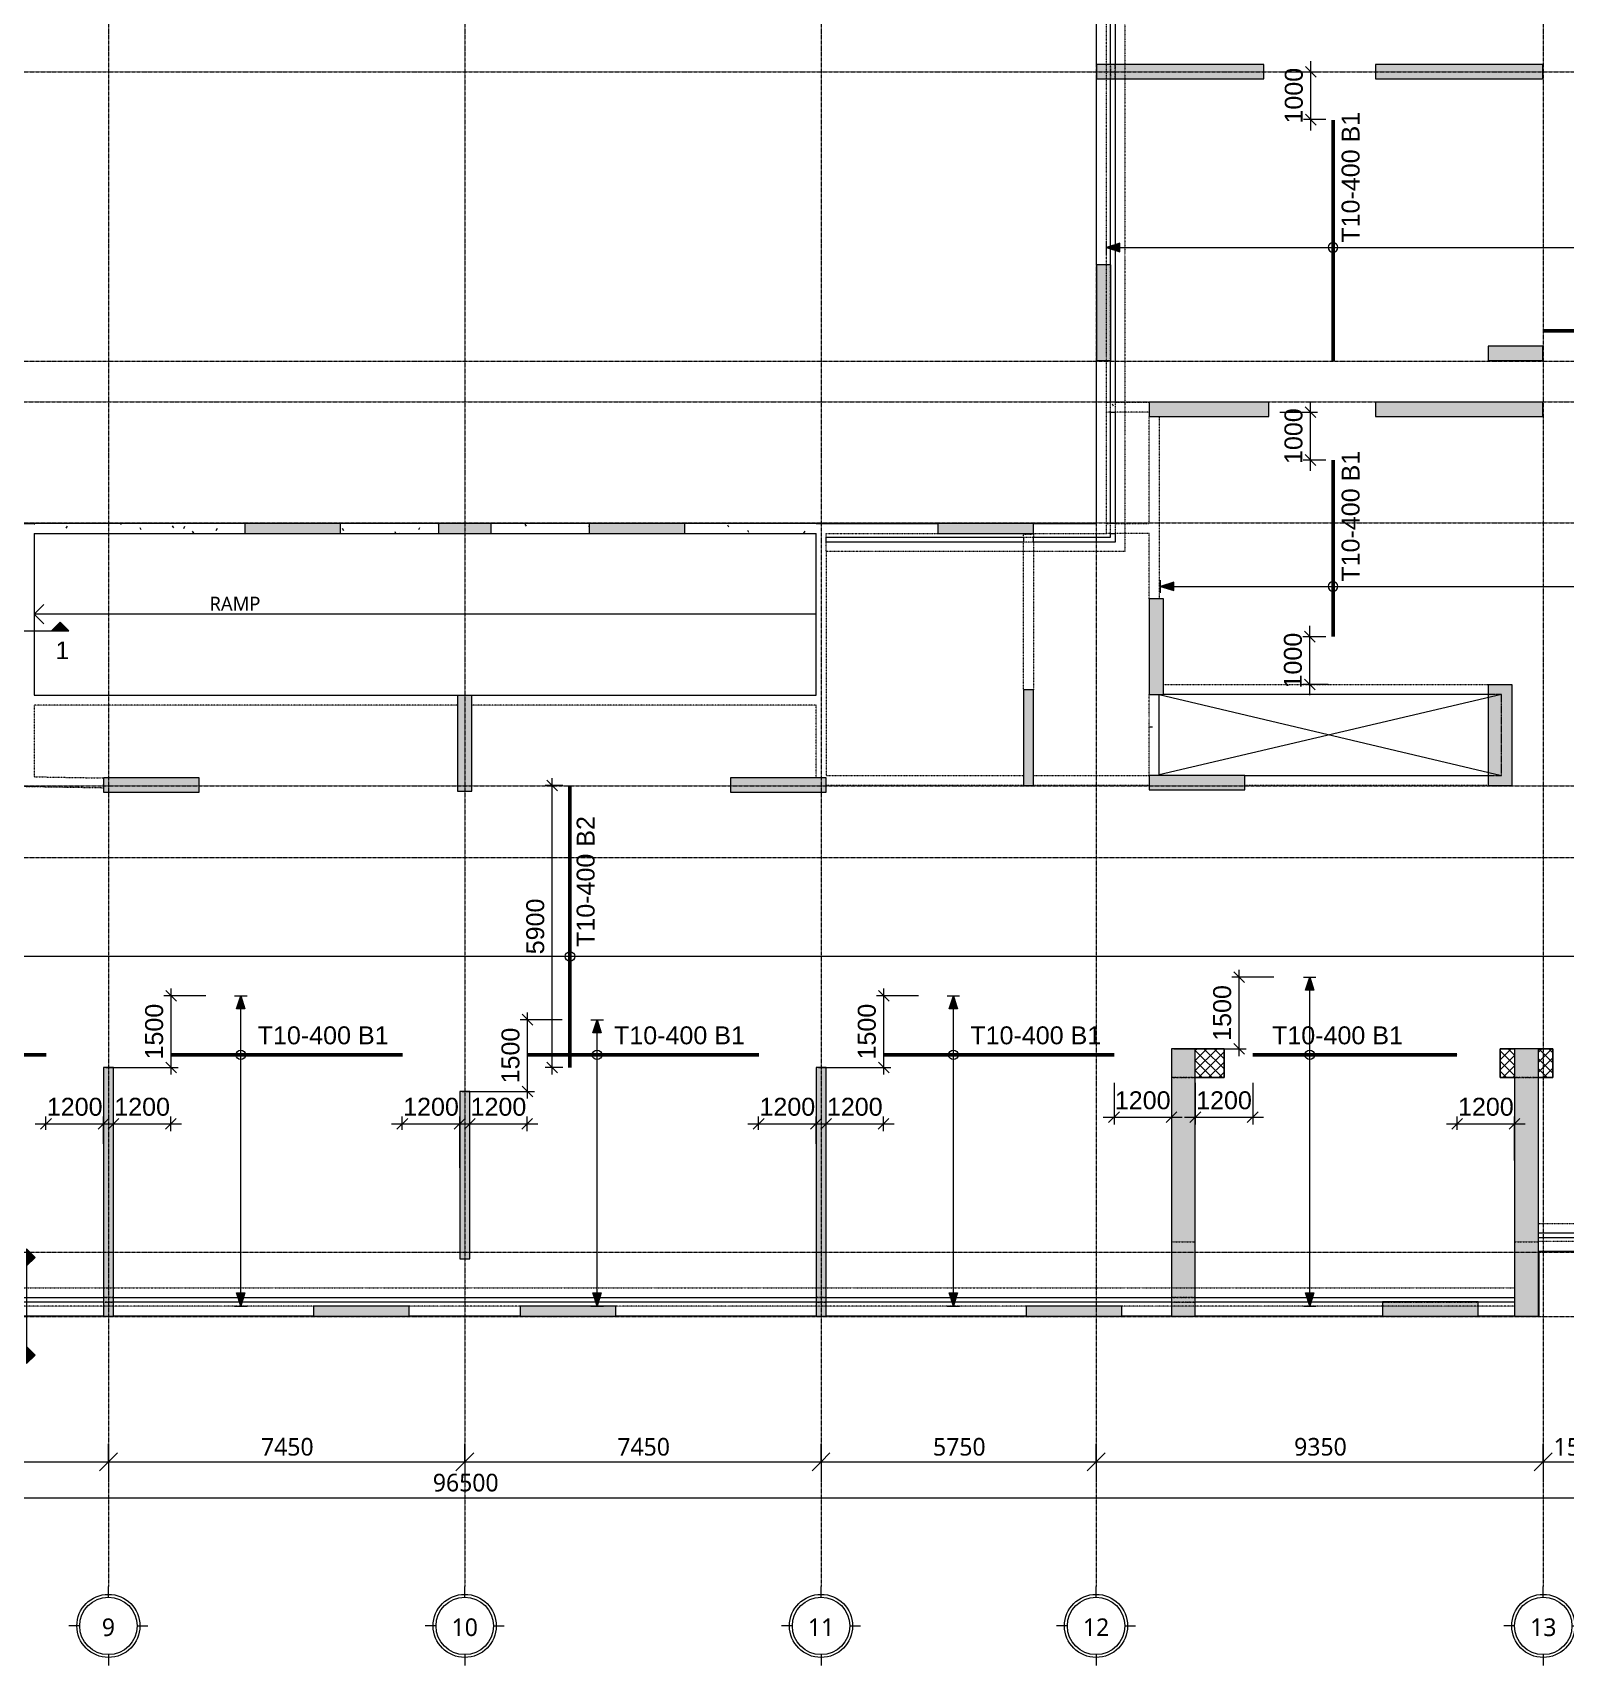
# Model space of a CAD drawing. Header units: millimetres. Extents: x -53802 to 55300, y -23895 to 35510.
# Drawn here: x -9034 to 23011, y -23895 to 10254 of the extents above; entities that cross this region are included whole.
import ezdxf

# ---------------------------------------------------------------- set-up
doc = ezdxf.new("R2010")
doc.units = ezdxf.units.MM
for name, pattern in [('cham gach', [5.5, 2.5, -1.5, 0, -1.5]), ('IMPORT-HIDDEN2', [4.7625, 3.175, -1.5875]), ('Ligne de quadrillage', [22.225, 12.7, -3.175, 3.175, -3.175]), ('Tiret', [2.5, 1.25, -1.25])]:
    doc.linetypes.add(name, pattern=pattern)
for name, color, linetype, lineweight in [('A-000-T_TEXT', 231, 'Continuous', 5), ('A-010-D_DIM', 211, 'Continuous', 5), ('A-010-D_DIM-150', 211, 'Continuous', 5), ('A-010-M_LINE-T', 151, 'Continuous', 9), ('A-230-M_FLOOR', 192, 'Continuous', 15), ('A-230-MH_FLOOR', 190, 'cham gach', 9), ('ART-STR-DET-THIN', 5, 'Continuous', 15), ('ART-STR-SLAB-RBAR-BOT', 14, 'Continuous', 50), ('BM_STR_02F RC SLAB  - BOTTOM LAY_dwg', 8, 'Continuous', 5), ('S-280-M_COLUMN', 52, 'Continuous', 15), ('S-280-M_STRUCT_FRAME', 12, 'Continuous', 15), ('S-280-MH_COLUMN', 52, 'Tiret', 5), ('VERICAL', 7, 'Continuous', 5), ('Z-030-M_GRID', 191, 'Continuous', 5), ('Z-033_T_GRIDREF', 31, 'Continuous', 5), ('Z-060-M_DETAIL', 92, 'Continuous', 5)]:
    doc.layers.add(name, color=color, linetype=linetype, lineweight=lineweight)
doc.styles.add('Arial', font='arial.ttf', dxfattribs={"height": 375})
doc.styles.add('Arial_2', font='arial.ttf', dxfattribs={"height": 368.82485})
doc.styles.add('Trebuchet MS_1', font='trebuc.ttf', dxfattribs={"height": 369.230769})
doc.styles.add('Trebuchet MS_2', font='trebuc.ttf', dxfattribs={"height": 295.384615})
doc.dimstyles.new('ART-Cotes_linéaires', dxfattribs={"dimscale": 304.8, "dimtxt": 375, "dimasz": 1.230315, "dimexe": 1.230315, "dimexo": 0.0625, "dimgap": 0.098425, "dimtad": 1, "dimdec": 0, "dimdsep": 46, "dimtxsty": 'Trebuchet MS_1', "dimblk1": 'OBLIQUE', "dimblk2": 'OBLIQUE', "dimsah": 1, "dimcen": 0.09, "dimdle": 1.230315, "dimazin": 0, "dimtfac": 1, "dimtdec": 4, "dimtix": 1, "dimtmove": 0, "dimatfit": 3, "dimfxl": 1.230315, "dimfxlon": 1, "dimtvp": 1, "dimtolj": 1, "dimtzin": 0, "dimarcsym": 2})
pattern_1 = [(0, (0, 0), (1219.2, 304.8), [50.292, -864.108, 50.292, -864.108, -4876.8]), (0, (0, 0), (1219.2, 304.8), [-1828.8, 50.292, -1778.508, 50.292, -864.108, -2133.6]), (0, (0, 0), (1219.2, 304.8), [-4572, 50.292, -559.308, 50.292, -1473.708]), (120, (457.2, 152.4), (-873.5645, 903.458), [50.292, -864.108, 50.292, -864.108, -4876.8]), (120, (457.2, 152.4), (-873.5645, 903.458), [-1828.8, 50.292, -1778.508, 50.292, -864.108, -2133.6]), (120, (457.2, 152.4), (-873.5645, 903.458), [-4572, 50.292, -559.308, 50.292, -1473.708]), (240, (609.6, 762), (-345.6355, -1208.258), [50.292, -864.108, 50.292, -864.108, -4876.8]), (240, (609.6, 762), (-345.6355, -1208.258), [-1828.8, 50.292, -1778.508, 50.292, -864.108, -2133.6]), (240, (609.6, 762), (-345.6355, -1208.258), [-4572, 50.292, -559.308, 50.292, -1473.708])]
pattern_2 = [(45, (0, 0), (-106.066, 106.066), []), (135, (0, 0), (-106.066, -106.066), [])]

# ---------------------------------------------------------------- blocks, each defined once
blk = doc.blocks.new('BM_STR_02F RC SLAB  - BOTTOM LAY_dwg__U5-3701909-4_025 - 02F - BOTTOM REINFORCEMENT')
at = {"layer": 'ART-STR-DET-THIN', "color": 252}
blk.add_line((2322, 275), (2322, 47825), dxfattribs=at)
blk.add_circle((2322, 21849), 100, dxfattribs=at)
at = {"layer": 'ART-STR-SLAB-RBAR-BOT', "linetype": 'IMPORT-HIDDEN2'}
blk.add_line((5900, 21849), (0, 21849), dxfattribs=at)
blk = doc.blocks.new('BM_STR_02F RC SLAB  - BOTTOM LAY_dwg__ArchTick-3701911-4_025 - 02F - BOTTOM REINFORCEMENT')
at = {"layer": 'VERICAL'}
blk.add_line((-0.5, -0.5), (0.5, 0.5), dxfattribs=at)
blk = doc.blocks.new('BM_STR_02F RC SLAB  - BOTTOM LAY_dwg__U93-3701918-4_025 - 02F - BOTTOM REINFORCEMENT')
at = {"layer": 'ART-STR-DET-THIN'}
for points in [[(1550, 6215), (1375, 6215), (1462, 6490)], [(1462, 0), (1375, 275), (1550, 275)]]:
    blk.add_hatch(color=252, dxfattribs=at).paths.add_polyline_path(points, flags=0)
at = {"layer": 'ART-STR-DET-THIN', "color": 252}
for p, q in [((1331, 6490), (1593, 6490)), ((1375, 6215), (1462, 6490)), ((1462, 6490), (1550, 6215)), ((1550, 6215), (1375, 6215)), ((1462, 275), (1462, 6215)), ((1331, 0), (1593, 0)), ((1462, 0), (1375, 275)), ((1375, 275), (1550, 275)), ((1550, 275), (1462, 0))]:
    blk.add_line(p, q, dxfattribs=at)
blk.add_circle((1462, 5254), 100, dxfattribs=at)
at = {"layer": 'ART-STR-SLAB-RBAR-BOT', "linetype": 'IMPORT-HIDDEN2'}
blk.add_line((4841, 5254), (0, 5254), dxfattribs=at)
blk = doc.blocks.new('BM_STR_02F RC SLAB  - BOTTOM LAY_dwg__U84-3701919-4_025 - 02F - BOTTOM REINFORCEMENT')
at = {"layer": 'ART-STR-DET-THIN'}
for points in [[(1550, 6215), (1375, 6215), (1462, 6490)], [(1462, 0), (1375, 275), (1550, 275)]]:
    blk.add_hatch(color=252, dxfattribs=at).paths.add_polyline_path(points, flags=0)
at = {"layer": 'ART-STR-DET-THIN', "color": 252}
for p, q in [((1331, 6490), (1593, 6490)), ((1375, 6215), (1462, 6490)), ((1462, 6490), (1550, 6215)), ((1550, 6215), (1375, 6215)), ((1462, 275), (1462, 6215)), ((1331, 0), (1593, 0)), ((1462, 0), (1375, 275)), ((1375, 275), (1550, 275)), ((1550, 275), (1462, 0))]:
    blk.add_line(p, q, dxfattribs=at)
blk.add_circle((1462, 5254), 100, dxfattribs=at)
at = {"layer": 'ART-STR-SLAB-RBAR-BOT', "linetype": 'IMPORT-HIDDEN2'}
blk.add_line((4841, 5254), (0, 5254), dxfattribs=at)
blk = doc.blocks.new('BM_STR_02F RC SLAB  - BOTTOM LAY_dwg__U9-3701920-4_025 - 02F - BOTTOM REINFORCEMENT')
at = {"layer": 'ART-STR-DET-THIN'}
for points in [[(1550, 5715), (1375, 5715), (1462, 5990)], [(1462, 0), (1375, 275), (1550, 275)]]:
    blk.add_hatch(color=252, dxfattribs=at).paths.add_polyline_path(points, flags=0)
at = {"layer": 'ART-STR-DET-THIN', "color": 252}
for p, q in [((1331, 5990), (1593, 5990)), ((1375, 5715), (1462, 5990)), ((1462, 5990), (1550, 5715)), ((1550, 5715), (1375, 5715)), ((1462, 275), (1462, 5715)), ((1331, 0), (1593, 0)), ((1462, 0), (1375, 275)), ((1375, 275), (1550, 275)), ((1550, 275), (1462, 0))]:
    blk.add_line(p, q, dxfattribs=at)
blk.add_circle((1462, 5254), 100, dxfattribs=at)
at = {"layer": 'ART-STR-SLAB-RBAR-BOT', "linetype": 'IMPORT-HIDDEN2'}
blk.add_line((4841, 5254), (0, 5254), dxfattribs=at)
blk = doc.blocks.new('BM_STR_02F RC SLAB  - BOTTOM LAY_dwg__U56-3701921-4_025 - 02F - BOTTOM REINFORCEMENT')
at = {"layer": 'ART-STR-DET-THIN'}
for points in [[(1550, 6215), (1375, 6215), (1462, 6490), (1530, 6276)], [(1462, 0), (1375, 275), (1550, 275), (1530, 214)]]:
    blk.add_hatch(color=252, dxfattribs=at).paths.add_polyline_path(points, flags=0)
at = {"layer": 'ART-STR-DET-THIN', "color": 252}
for p, q in [((1331, 6490), (1593, 6490)), ((1375, 6215), (1462, 6490)), ((1462, 6490), (1530, 6276)), ((1550, 6215), (1375, 6215)), ((1462, 275), (1462, 6215)), ((1530, 6276), (1550, 6215)), ((1331, 0), (1593, 0)), ((1462, 0), (1375, 275)), ((1375, 275), (1550, 275)), ((1530, 214), (1462, 0)), ((1550, 275), (1530, 214))]:
    blk.add_line(p, q, dxfattribs=at)
blk.add_circle((1462, 5254), 100, dxfattribs=at)
at = {"layer": 'ART-STR-SLAB-RBAR-BOT', "linetype": 'IMPORT-HIDDEN2'}
blk.add_line((4821, 5254), (0, 5254), dxfattribs=at)
blk = doc.blocks.new('BM_STR_02F RC SLAB  - BOTTOM LAY_dwg__U57-3701922-4_025 - 02F - BOTTOM REINFORCEMENT')
at = {"layer": 'ART-STR-DET-THIN'}
for points in [[(1280, 6605), (1105, 6605), (1192, 6880)], [(1192, 0), (1105, 275), (1280, 275)]]:
    blk.add_hatch(color=252, dxfattribs=at).paths.add_polyline_path(points, flags=0)
at = {"layer": 'ART-STR-DET-THIN', "color": 252}
for p, q in [((1061, 6880), (1323, 6880)), ((1105, 6605), (1192, 6880)), ((1192, 6880), (1280, 6605)), ((1280, 6605), (1105, 6605)), ((1192, 275), (1192, 6605)), ((1061, 0), (1323, 0)), ((1192, 0), (1105, 275)), ((1105, 275), (1280, 275)), ((1280, 275), (1192, 0))]:
    blk.add_line(p, q, dxfattribs=at)
blk.add_circle((1192, 5254), 100, dxfattribs=at)
at = {"layer": 'ART-STR-SLAB-RBAR-BOT', "linetype": 'IMPORT-HIDDEN2'}
blk.add_line((4276, 5254), (0, 5254), dxfattribs=at)
blk = doc.blocks.new('BM_STR_02F RC SLAB  - BOTTOM LAY_dwg__U85-3701930-4_025 - 02F - BOTTOM REINFORCEMENT')
at = {"layer": 'ART-STR-DET-THIN'}
for points in [[(830, 20160), (712, 20160), (800, 20435), (887, 20160)], [(800, 0), (712, 275), (887, 275), (830, 96)]]:
    blk.add_hatch(color=252, dxfattribs=at).paths.add_polyline_path(points, flags=0)
at = {"layer": 'ART-STR-DET-THIN', "color": 252}
for p, q in [((669, 20435), (931, 20435)), ((712, 20160), (800, 20435)), ((830, 20160), (712, 20160)), ((800, 20435), (887, 20160)), ((800, 275), (800, 20160)), ((887, 20160), (830, 20160)), ((669, 0), (931, 0)), ((800, 0), (712, 275)), ((712, 275), (887, 275)), ((830, 96), (800, 0)), ((887, 275), (830, 96))]:
    blk.add_line(p, q, dxfattribs=at)
blk.add_circle((800, 15017), 100, dxfattribs=at)
at = {"layer": 'ART-STR-SLAB-RBAR-BOT', "linetype": 'IMPORT-HIDDEN2'}
blk.add_line((5900, 15017), (0, 15017), dxfattribs=at)
blk = doc.blocks.new('BM_STR_02F RC SLAB  - BOTTOM LAY_dwg__U12-3701940-4_025 - 02F - BOTTOM REINFORCEMENT')
at = {"layer": 'ART-STR-DET-THIN'}
for points in [[(963, 9225), (1051, 9500), (1138, 9225)], [(963, 275), (1138, 275), (1051, 0), (1030, 66)]]:
    blk.add_hatch(color=252, dxfattribs=at).paths.add_polyline_path(points, flags=0)
at = {"layer": 'ART-STR-DET-THIN', "color": 252}
for p, q in [((920, 9500), (1182, 9500)), ((963, 9225), (1051, 9500)), ((1138, 9225), (963, 9225)), ((1051, 9500), (1138, 9225)), ((1051, 275), (1051, 9225)), ((920, 0), (1182, 0)), ((963, 275), (1138, 275)), ((1030, 66), (963, 275)), ((1051, 0), (1030, 66)), ((1138, 275), (1051, 0))]:
    blk.add_line(p, q, dxfattribs=at)
blk.add_circle((1051, 3604), 100, dxfattribs=at)
at = {"layer": 'ART-STR-SLAB-RBAR-BOT', "linetype": 'IMPORT-HIDDEN2'}
blk.add_line((3695, 3604), (0, 3604), dxfattribs=at)
blk = doc.blocks.new('BM_STR_02F RC SLAB  - BOTTOM LAY_dwg__U50-3701941-4_025 - 02F - BOTTOM REINFORCEMENT')
at = {"layer": 'ART-STR-DET-THIN'}
for points in [[(2288, 10355), (2376, 10630), (2463, 10355)], [(2288, 275), (2463, 275), (2376, 0)]]:
    blk.add_hatch(color=252, dxfattribs=at).paths.add_polyline_path(points, flags=0)
at = {"layer": 'ART-STR-DET-THIN', "color": 252}
for p, q in [((2245, 10630), (2507, 10630)), ((2288, 10355), (2376, 10630)), ((2376, 10630), (2463, 10355)), ((2463, 10355), (2288, 10355)), ((2376, 275), (2376, 10355)), ((2245, 0), (2507, 0)), ((2288, 275), (2463, 275)), ((2376, 0), (2288, 275)), ((2463, 275), (2376, 0))]:
    blk.add_line(p, q, dxfattribs=at)
blk.add_circle((2376, 4734), 100, dxfattribs=at)
at = {"layer": 'ART-STR-SLAB-RBAR-BOT', "linetype": 'IMPORT-HIDDEN2'}
blk.add_line((5041, 4734), (0, 4734), dxfattribs=at)
blk = doc.blocks.new('BM_STR_02F RC SLAB  - BOTTOM LAY_dwg-3033874-4_025 - 02F - BOTTOM REINFORCEMENT')
at = {"layer": 'VERICAL', "color": 8}
for p, q in [((17040, 9435), (17839, 9435)), ((18004, 8435), (17539, 8435)), ((17040, 2315), (17832, 2315)), ((18004, 1315), (17532, 1315)), ((18004, -2380), (17520, -2380)), ((18054, -3380), (17520, -3380)), ((1830, -11540), (1830, -5340)), ((2051, -5490), (1680, -5490)), ((16920, -9500), (16041, -9500)), ((16191, -11150), (16191, -9350)), ((-5410, -9890), (-6289, -9890)), ((-6139, -11540), (-6139, -9740)), ((9490, -9890), (8611, -9890)), ((8761, -11540), (8761, -9740)), ((1311, -12040), (1311, -10240)), ((2040, -10390), (1161, -10390)), ((14828, -11000), (16341, -11000)), ((-7502, -11390), (-5989, -11390)), ((2051, -11390), (1680, -11390)), ((7398, -11390), (8911, -11390)), ((-52, -11890), (1461, -11890)), ((13575, -11711), (13575, -12581)), ((14775, -11711), (14775, -12581)), ((15275, -11711), (15275, -12581)), ((16475, -11711), (16475, -12581)), ((-8755, -12693), (-8755, -12418)), ((-7555, -12987), (-7555, -12418)), ((-7345, -12693), (-7345, -12418)), ((-6145, -12723), (-6145, -12418)), ((-1305, -12693), (-1305, -12418)), ((-105, -13487), (-105, -12418)), ((105, -13487), (105, -12418)), ((1305, -12723), (1305, -12418)), ((6145, -12693), (6145, -12418)), ((7345, -12987), (7345, -12418)), ((7555, -12987), (7555, -12418)), ((8755, -12723), (8755, -12418)), ((20750, -12693), (20750, -12418)), ((21950, -13337), (21950, -12418))]:
    blk.add_line(p, q, dxfattribs=at)
at = {"layer": 'VERICAL', "color": 8, "flags": 128}
for points in [[(17689, 8210), (17689, 8435), (17689, 9435), (17689, 9660)], [(17682, 1090), (17682, 1315), (17682, 2315), (17682, 2540)], [(17670, -3605), (17670, -3380), (17670, -2380), (17670, -2155)], [(-8980, -12568), (-8755, -12568), (-7555, -12568), (-7330, -12568)], [(-7570, -12568), (-7345, -12568), (-6145, -12568), (-5920, -12568)], [(-1530, -12568), (-1305, -12568), (-105, -12568), (120, -12568)], [(-120, -12568), (105, -12568), (1305, -12568), (1530, -12568)], [(5920, -12568), (6145, -12568), (7345, -12568), (7570, -12568)], [(7330, -12568), (7555, -12568), (8755, -12568), (8980, -12568)], [(13350, -12431), (13575, -12431), (14775, -12431), (15000, -12431)], [(15050, -12431), (15275, -12431), (16475, -12431), (16700, -12431)], [(20525, -12568), (20750, -12568), (21950, -12568), (22175, -12568)]]:
    blk.add_lwpolyline(points, dxfattribs=at)
at = {"xscale": 225, "yscale": 225, "zscale": 225}
for p, rotation in [((17689, 9435), 270), ((17689, 8435), 89.99999999999999), ((17682, 2315), 270), ((17682, 1315), 89.99999999999999), ((17670, -2380), 270), ((17670, -3380), 89.99999999999999), ((1830, -5490), 89.99999999999999), ((16191, -9500), 89.99999999999999), ((-6139, -9890), 89.99999999999999), ((8761, -9890), 89.99999999999999), ((1311, -10390), 89.99999999999999), ((16191, -11000), 270), ((-6139, -11390), 270), ((1830, -11390), 270), ((8761, -11390), 270), ((1311, -11890), 270), ((-7555, -12568), 180), ((-6145, -12568), 180), ((-105, -12568), 180), ((1305, -12568), 180), ((7345, -12568), 180), ((8755, -12568), 180), ((14775, -12431), 180), ((16475, -12431), 180), ((21950, -12568), 180)]:
    blk.add_blockref('BM_STR_02F RC SLAB  - BOTTOM LAY_dwg__ArchTick-3701911-4_025 - 02F - BOTTOM REINFORCEMENT', p, dxfattribs=dict(at, rotation=rotation))
at = {"extrusion": (0, 0, -1), "zscale": -1}
blk.add_blockref('BM_STR_02F RC SLAB  - BOTTOM LAY_dwg__U85-3701930-4_025 - 02F - BOTTOM REINFORCEMENT', (-28440, -11000), dxfattribs=at)
at = {"extrusion": (0, 0, -1), "zscale": -1, "rotation": 90.00000000000001}
for name, p in [('BM_STR_02F RC SLAB  - BOTTOM LAY_dwg__U50-3701941-4_025 - 02F - BOTTOM REINFORCEMENT', (-13420, 3385)), ('BM_STR_02F RC SLAB  - BOTTOM LAY_dwg__U12-3701940-4_025 - 02F - BOTTOM REINFORCEMENT', (-14550, -2380))]:
    blk.add_blockref(name, p, dxfattribs=at)
at = {"rotation": 89.99999999999999}
blk.add_blockref('BM_STR_02F RC SLAB  - BOTTOM LAY_dwg__U5-3701909-4_025 - 02F - BOTTOM REINFORCEMENT', (24050, -11390), dxfattribs=at)
for name, p in [('BM_STR_02F RC SLAB  - BOTTOM LAY_dwg__U57-3701922-4_025 - 02F - BOTTOM REINFORCEMENT', (16475, -16380)), ('BM_STR_02F RC SLAB  - BOTTOM LAY_dwg__U93-3701918-4_025 - 02F - BOTTOM REINFORCEMENT', (-13595, -16380)), ('BM_STR_02F RC SLAB  - BOTTOM LAY_dwg__U84-3701919-4_025 - 02F - BOTTOM REINFORCEMENT', (-6145, -16380)), ('BM_STR_02F RC SLAB  - BOTTOM LAY_dwg__U56-3701921-4_025 - 02F - BOTTOM REINFORCEMENT', (8755, -16380)), ('BM_STR_02F RC SLAB  - BOTTOM LAY_dwg__U9-3701920-4_025 - 02F - BOTTOM REINFORCEMENT', (1305, -16380))]:
    blk.add_blockref(name, p)
at = {"xscale": 225, "yscale": 225, "zscale": 225}
for p in [(-8755, -12568), (-7345, -12568), (-1305, -12568), (105, -12568), (6145, -12568), (7555, -12568), (13575, -12431), (15275, -12431), (20750, -12568)]:
    blk.add_blockref('BM_STR_02F RC SLAB  - BOTTOM LAY_dwg__ArchTick-3701911-4_025 - 02F - BOTTOM REINFORCEMENT', p, dxfattribs=at)
at = {"layer": 'VERICAL', "color": 3, "char_height": 375, "width": 1390.82, "attachment_point": 2, "rotation": 90, "line_spacing_factor": 0.938532, "style": 'Arial'}
for s, insert in [('1000', (17146, 8935)), ('1000', (17139, 1815)), ('1000', (17127, -2880)), ('5900', (1286, -8440)), ('1500', (15648, -10250)), ('1500', (-6682, -10640)), ('1500', (8218, -10640)), ('1500', (768, -11140))]:
    blk.add_mtext(s, dxfattribs=dict(at, insert=insert))
at = {"layer": 'VERICAL', "char_height": 375, "width": 3262.01, "attachment_point": 1, "rotation": 90, "line_spacing_factor": 0.938532, "style": 'Arial'}
for s, insert in [('T10-400 B1', (18334, 5861)), ('T10-400 B1', (18334, -1229)), ('T10-400 B2', (2340, -8869))]:
    blk.add_mtext(s, dxfattribs=dict(at, insert=insert))
at = {"layer": 'VERICAL', "char_height": 375, "width": 3262.01, "attachment_point": 1, "line_spacing_factor": 0.938532, "style": 'Arial'}
for insert in [(-4329, -10530), (3121, -10530), (10571, -10530), (16879, -10530)]:
    blk.add_mtext('T10-400 B1', dxfattribs=dict(at, insert=insert))
at = {"layer": 'VERICAL', "color": 3, "char_height": 375, "width": 1390.82, "attachment_point": 2, "line_spacing_factor": 0.938532, "style": 'Arial'}
for insert in [(14175, -11888), (15875, -11888), (-8155, -12024), (-6745, -12024), (-705, -12024), (705, -12024), (6745, -12024), (8155, -12024), (21350, -12024)]:
    blk.add_mtext('1200', dxfattribs=dict(at, insert=insert))
blk = doc.blocks.new('HLZ_2D_Section - SECTION 1-1-3434239-4_025 - 02F - BOTTOM REINFORCEMENT')
at = {"layer": 'Z-060-M_DETAIL'}
for points in [[(359, 0), (179, 179), (0, 0)], [(2400, 0), (2221, 179), (2041, 0)]]:
    blk.add_hatch(color=256, dxfattribs=at).paths.add_polyline_path(points, flags=0)
for p, q in [((179, 179), (0, 0)), ((0, 0), (359, 0)), ((0, 0), (2400, 0)), ((359, 0), (179, 179)), ((2221, 179), (2041, 0)), ((2400, 0), (2221, 179)), ((2041, 0), (2400, 0))]:
    blk.add_line(p, q, dxfattribs=at)
blk = doc.blocks.new('Grid - End of the grid line - Circle-4360-4_025 - 02F - BOTTOM REINFORCEMENT')
at = {"layer": 'Z-033_T_GRIDREF'}
for p, q in [((0, 4), (0, 5.5)), ((-4, 0), (-5.5, 0)), ((4, 0), (5.5, 0)), ((0, -4), (0, -5.5))]:
    blk.add_line(p, q, dxfattribs=at)
for radius in [4.4, 4]:
    blk.add_circle((0, 0), radius, dxfattribs=at)
blk = doc.blocks.new('DIMBLOCK8-4_025 - 02F - BOTTOM REINFORCEMENT')
at = {"layer": 'A-010-D_DIM-150', "transparency": 16777216}
for p, q in [((-13200, -19264), (-13200, -20014)), ((-13200, -19639), (-13200, -19264)), ((-7450, -19264), (-7450, -20014)), ((-7450, -19639), (-7450, -19264)), ((-13200, -19639), (-7450, -19639))]:
    blk.add_line(p, q, dxfattribs=at)
at = {"layer": 'A-010-D_DIM-150', "lineweight": 15, "transparency": 16777216}
for p, q in [((-13200, -19639), (-13013, -19452)), ((-7450, -19639), (-7263, -19452)), ((-13200, -19639), (-13388, -19827)), ((-7450, -19639), (-7638, -19827))]:
    blk.add_line(p, q, dxfattribs=at)
at = {"layer": 'A-010-D_DIM-150', "color": 0, "transparency": 16777216, "insert": (-10859, -19138), "char_height": 369.2, "width": 1281.36, "attachment_point": 1, "line_spacing_factor": 1.032839, "style": 'Trebuchet MS_1'}
blk.add_mtext('5750', dxfattribs=at)
blk = doc.blocks.new('_Oblique')
at = {"color": 0, "linetype": 'ByBlock', "lineweight": -2}
blk.add_line((-0.5, -0.5), (0.5, 0.5), dxfattribs=at)
blk = doc.blocks.new('DIMBLOCK9-4_025 - 02F - BOTTOM REINFORCEMENT')
at = {"layer": 'A-010-D_DIM-150', "transparency": 16777216}
for p, q in [((-7450, -19264), (-7450, -20014)), ((-7450, -19639), (-7450, -19264)), ((0, -19264), (0, -20014)), ((0, -19639), (0, -19264)), ((-7450, -19639), (0, -19639))]:
    blk.add_line(p, q, dxfattribs=at)
at = {"layer": 'A-010-D_DIM-150', "lineweight": 15, "transparency": 16777216}
for p, q in [((-7450, -19639), (-7263, -19452)), ((0, -19639), (187, -19452)), ((-7450, -19639), (-7638, -19827)), ((0, -19639), (-188, -19827))]:
    blk.add_line(p, q, dxfattribs=at)
at = {"layer": 'A-010-D_DIM-150', "color": 0, "transparency": 16777216, "insert": (-4259, -19138), "char_height": 369.2, "width": 1281.36, "attachment_point": 1, "line_spacing_factor": 1.032839, "style": 'Trebuchet MS_1'}
blk.add_mtext('7450', dxfattribs=at)
blk = doc.blocks.new('DIMBLOCK10-4_025 - 02F - BOTTOM REINFORCEMENT')
at = {"layer": 'A-010-D_DIM-150', "transparency": 16777216}
for p, q in [((0, -19264), (0, -20014)), ((0, -19639), (0, -19264)), ((7450, -19264), (7450, -20014)), ((7450, -19639), (7450, -19264)), ((0, -19639), (7450, -19639))]:
    blk.add_line(p, q, dxfattribs=at)
at = {"layer": 'A-010-D_DIM-150', "lineweight": 15, "transparency": 16777216}
for p, q in [((0, -19639), (187, -19452)), ((7450, -19639), (7637, -19452)), ((0, -19639), (-188, -19827)), ((7450, -19639), (7262, -19827))]:
    blk.add_line(p, q, dxfattribs=at)
at = {"layer": 'A-010-D_DIM-150', "color": 0, "transparency": 16777216, "insert": (3191, -19138), "char_height": 369.2, "width": 1281.36, "attachment_point": 1, "line_spacing_factor": 1.032839, "style": 'Trebuchet MS_1'}
blk.add_mtext('7450', dxfattribs=at)
blk = doc.blocks.new('DIMBLOCK11-4_025 - 02F - BOTTOM REINFORCEMENT')
at = {"layer": 'A-010-D_DIM-150', "transparency": 16777216}
for p, q in [((7450, -19264), (7450, -20014)), ((7450, -19639), (7450, -19264)), ((13200, -19264), (13200, -20014)), ((13200, -19639), (13200, -19264)), ((7450, -19639), (13200, -19639))]:
    blk.add_line(p, q, dxfattribs=at)
at = {"layer": 'A-010-D_DIM-150', "lineweight": 15, "transparency": 16777216}
for p, q in [((7450, -19639), (7637, -19452)), ((13200, -19639), (13387, -19452)), ((7450, -19639), (7262, -19827)), ((13200, -19639), (13012, -19827))]:
    blk.add_line(p, q, dxfattribs=at)
at = {"layer": 'A-010-D_DIM-150', "color": 0, "transparency": 16777216, "insert": (9791, -19138), "char_height": 369.2, "width": 1281.36, "attachment_point": 1, "line_spacing_factor": 1.032839, "style": 'Trebuchet MS_1'}
blk.add_mtext('5750', dxfattribs=at)
blk = doc.blocks.new('DIMBLOCK12-4_025 - 02F - BOTTOM REINFORCEMENT')
at = {"layer": 'A-010-D_DIM-150', "transparency": 16777216}
for p, q in [((13200, -19264), (13200, -20014)), ((13200, -19639), (13200, -19264)), ((22550, -19264), (22550, -20014)), ((22550, -19639), (22550, -19264)), ((13200, -19639), (22550, -19639))]:
    blk.add_line(p, q, dxfattribs=at)
at = {"layer": 'A-010-D_DIM-150', "lineweight": 15, "transparency": 16777216}
for p, q in [((13200, -19639), (13387, -19452)), ((22550, -19639), (22737, -19452)), ((13200, -19639), (13012, -19827)), ((22550, -19639), (22362, -19827))]:
    blk.add_line(p, q, dxfattribs=at)
at = {"layer": 'A-010-D_DIM-150', "color": 0, "transparency": 16777216, "insert": (17341, -19138), "char_height": 369.2, "width": 1281.36, "attachment_point": 1, "line_spacing_factor": 1.032839, "style": 'Trebuchet MS_1'}
blk.add_mtext('9350', dxfattribs=at)
blk = doc.blocks.new('DIMBLOCK13-4_025 - 02F - BOTTOM REINFORCEMENT')
at = {"layer": 'A-010-D_DIM-150', "transparency": 16777216}
for p, q in [((22550, -19264), (22550, -20014)), ((22550, -19639), (22550, -19264)), ((24050, -19264), (24050, -20014)), ((24050, -19639), (24050, -19264)), ((22550, -19639), (24050, -19639))]:
    blk.add_line(p, q, dxfattribs=at)
at = {"layer": 'A-010-D_DIM-150', "lineweight": 15, "transparency": 16777216}
for p, q in [((22550, -19639), (22737, -19452)), ((24050, -19639), (24237, -19452)), ((22550, -19639), (22362, -19827)), ((24050, -19639), (23862, -19827))]:
    blk.add_line(p, q, dxfattribs=at)
at = {"layer": 'A-010-D_DIM-150', "color": 0, "transparency": 16777216, "insert": (22766, -19138), "char_height": 369.2, "width": 1281.36, "attachment_point": 1, "line_spacing_factor": 1.032839, "style": 'Trebuchet MS_1'}
blk.add_mtext('1500', dxfattribs=at)
blk = doc.blocks.new('DIMBLOCK19-4_025 - 02F - BOTTOM REINFORCEMENT')
at = {"layer": 'A-010-D_DIM-150', "transparency": 16777216}
for p, q in [((-48250, -20014), (-48250, -20764)), ((-48250, -20389), (-48250, -20014)), ((48250, -20014), (48250, -20764)), ((48250, -20389), (48250, -20014)), ((-48625, -20389), (48625, -20389))]:
    blk.add_line(p, q, dxfattribs=at)
at = {"layer": 'A-010-D_DIM-150', "lineweight": 15, "transparency": 16777216}
for p, q in [((-48250, -20389), (-48438, -20577)), ((-48250, -20389), (-48063, -20202)), ((48250, -20389), (48062, -20577)), ((48250, -20389), (48437, -20202))]:
    blk.add_line(p, q, dxfattribs=at)
at = {"layer": 'A-010-D_DIM-150', "color": 0, "transparency": 16777216, "insert": (-667, -19888), "char_height": 369.2, "width": 1601.69, "attachment_point": 1, "line_spacing_factor": 1.032839, "style": 'Trebuchet MS_1'}
blk.add_mtext('96500', dxfattribs=at)

msp = doc.modelspace()

# ---------------------------------------------------------------- hatches: boundary and pattern name
at = {"layer": 'S-280-M_COLUMN'}
for color, points in [(1, [(13210, 9285), (16710, 9285), (16710, 9585), (13210, 9585)]), (1, [(19040, 9285), (22540, 9285), (22540, 9585), (19040, 9585)]), (1, [(13510, 3395), (13510, 5395), (13210, 5395), (13210, 3395)]), (1, [(21400, 3395), (22540, 3395), (22540, 3695), (21400, 3695)]), (1, [(14310, 2225), (16810, 2225), (16810, 2525), (14310, 2525)]), (1, [(19040, 2225), (22540, 2225), (22540, 2525), (19040, 2525)]), (1, [(-2600, -220), (-2600, -10), (-4600, -10), (-4600, -220)]), (1, [(550, -220), (550, -10), (-550, -10), (-550, -220)]), (1, [(2600, -220), (4600, -220), (4600, -10), (2600, -10)]), (1, [(9890, -220), (11890, -220), (11890, -10), (9890, -10)]), (1, [(14610, -3590), (14610, -1590), (14310, -1590), (14310, -3590)]), (1, [(21900, -5490), (21900, -3390), (21400, -3390), (21400, -5490)]), (1, [(150, -5610), (150, -3610), (-150, -3610), (-150, -5610)]), (1, [(11890, -5490), (11890, -3490), (11680, -3490), (11680, -5490)]), (1, [(-5555, -5635), (-5555, -5335), (-7555, -5335), (-7555, -5635), (-7040.3, -5635)]), (1, [(5555, -5635), (7555, -5635), (7555, -5335), (5555, -5335)]), (1, [(14310, -5580), (16310, -5580), (16310, -5280), (14310, -5280)]), (1, [(14775, -16590), (15275, -16590), (15275, -11000), (14775, -11000), (14775, -14530.2)]), (1, [(22450, -16590), (22450, -11000), (21950, -11000), (21950, -16590)]), (1, [(-7345, -16590), (-7345, -11390), (-7555, -11390), (-7555, -16590)]), (1, [(7555, -16590), (7555, -11390), (7345, -11390), (7345, -16590)]), (1, [(105, -15390), (105, -11890), (-105, -11890), (-105, -15390)]), (1, [(-1160, -16590), (-1160, -16380), (-3160, -16380), (-3160, -16590)]), (1, [(1160, -16590), (3160, -16590), (3160, -16380), (1160, -16380)]), (1, [(11740, -16590), (13740, -16590), (13740, -16380), (11740, -16380)]), (10, [(21190, -16590), (21190, -16290), (19190, -16290), (19190, -16590), (21112.9, -16590)])]:
    msp.add_hatch(color=color, dxfattribs=at).paths.add_polyline_path(points, flags=0)
at = {"layer": 'S-280-M_COLUMN', "lineweight": 5}
h = msp.add_hatch(dxfattribs=at)
h.set_pattern_fill('FP_4', color=10, style=0, pattern_type=2)
h.set_pattern_definition(pattern_2)
h.paths.add_polyline_path([(15275, -11600), (15875, -11600), (15875, -11000), (15275, -11000)], flags=0)
h = msp.add_hatch(dxfattribs=at)
h.set_pattern_fill('FP_4', color=10, style=0, pattern_type=2)
h.set_pattern_definition(pattern_2)
h.paths.add_polyline_path([(22450, -11600), (22750, -11600), (22750, -11000), (22450, -11000)], flags=0)
h.paths.add_polyline_path([(21650, -11600), (21950, -11600), (21950, -11000), (21650, -11000)], flags=0)
at = {"layer": 'S-280-M_STRUCT_FRAME', "lineweight": 5}
h = msp.add_hatch(dxfattribs=at)
h.set_pattern_fill('FP_3', color=256, style=0, pattern_type=2)
h.set_pattern_definition(pattern_1)
h.paths.add_polyline_path([(13500, 2315), (13600, 2315), (13600, 2525), (13500, 2525)], flags=0)
h = msp.add_hatch(dxfattribs=at)
h.set_pattern_fill('FP_1', color=256, style=0, pattern_type=2)
h.set_pattern_definition(pattern_1)
h.paths.add_polyline_path([(-4600, -220), (-4600, -10), (-9000, -10), (-9000, -220), (-7040.3, -220)], flags=0)
h = msp.add_hatch(dxfattribs=at)
h.set_pattern_fill('FP_1', color=256, style=0, pattern_type=2)
h.set_pattern_definition(pattern_1)
h.paths.add_polyline_path([(-550, -220), (-550, -10), (-2600, -10), (-2600, -220)], flags=0)
h = msp.add_hatch(dxfattribs=at)
h.set_pattern_fill('FP_1', color=256, style=0, pattern_type=2)
h.set_pattern_definition(pattern_1)
h.paths.add_polyline_path([(550, -220), (2600, -220), (2600, -10), (550, -10)], flags=0)
h = msp.add_hatch(dxfattribs=at)
h.set_pattern_fill('FP_1', color=256, style=0, pattern_type=2)
h.set_pattern_definition(pattern_1)
h.paths.add_polyline_path([(4600, -220), (7345, -220), (7345, -10), (4600, -10)], flags=0)
h = msp.add_hatch(dxfattribs=at)
h.set_pattern_fill('FP_1', color=256, style=0, pattern_type=2)
h.set_pattern_definition(pattern_1)
h.paths.add_polyline_path([(14520, -5280), (14520, -3590), (14310, -3590), (14310, -5280)], flags=0)

# ---------------------------------------------------------------- linework, layer by layer
at = {"layer": 'A-010-M_LINE-T'}
for p, q in [((-9000, -1910), (-8799.5, -1709.5)), ((7345, -1910), (-9000, -1910)), ((-9000, -1910), (-8799.5, -2110.5)), ((14520, -3590), (21680, -5280)), ((21680, -3590), (14520, -5267.3))]:
    msp.add_line(p, q, dxfattribs=at)
at = {"layer": 'A-230-M_FLOOR'}
for p, q in [((13600, 22190), (13600, 9585)), ((13210, 9585), (13210, 13475)), ((13500, 9585), (13500, 13475)), ((13210, 5395), (13210, 9285)), ((13500, 5395), (13500, 9285)), ((13600, 9285), (13600, 2525)), ((13210, -10), (13210, 3395)), ((13500, 2525), (13500, 3395)), ((13500, -10), (13500, 2315)), ((13600, 2315), (13600, -10)), ((-9890, -10), (-9000, -10)), ((-9000, -220), (-9000, -3600)), ((7345, -10), (9890, -10)), ((7345, -3600), (7345, -220)), ((7555, -300), (11680, -300)), ((11890, -10), (13210, -10)), ((11890, -300), (13500, -300)), ((13500, -300), (13500, -220)), ((13600, -220), (13600, -400)), ((11680, -400), (7555, -400)), ((13600, -400), (11890, -400)), ((-9000, -3600), (7345, -3600)), ((21400, -3590), (14610, -3590)), ((16310, -5280), (21400, -5280)), ((15875, -11000), (15275, -11000)), ((15875, -11600), (15875, -11000)), ((21950, -11000), (21650, -11000)), ((21650, -11000), (21650, -11600)), ((22750, -11000), (22450, -11000)), ((22750, -11600), (22750, -11000)), ((15275, -11600), (15875, -11600)), ((21650, -11600), (21950, -11600)), ((22450, -11600), (22750, -11600)), ((22450, -14850), (33250, -14850)), ((27160, -14950), (22450, -14950)), ((22455, -15240), (22455, -16590)), ((27160, -15240), (22455, -15240)), ((-14795, -16200), (-7555, -16200)), ((-7555, -16300), (-14795, -16300)), ((-7345, -16200), (7345, -16200)), ((7345, -16300), (-7345, -16300)), ((7555, -16200), (14775, -16200)), ((14775, -16300), (7555, -16300)), ((15275, -16200), (21950, -16200)), ((19190, -16300), (15275, -16300)), ((21950, -16300), (21190, -16300)), ((-7555, -16590), (-11740, -16590)), ((-3160, -16590), (-7345, -16590)), ((1160, -16590), (-1160, -16590)), ((7345, -16590), (3160, -16590)), ((11740, -16590), (7555, -16590)), ((14775, -16590), (13740, -16590)), ((19190, -16590), (15275, -16590)), ((21950, -16590), (21190, -16590)), ((22455, -16590), (22450, -16590))]:
    msp.add_line(p, q, dxfattribs=at)
at = {"layer": 'A-230-MH_FLOOR', "color": 7, "lineweight": 5}
for p, q in [((13420, -220), (13420, 33380)), ((13800, 33000), (13800, -600)), ((13500, 9285), (13500, 9585)), ((13600, 9585), (13600, 9285)), ((13500, 3395), (13500, 5395)), ((13500, 2315), (13500, 2525)), ((13600, 2525), (13600, 2315)), ((7555, -300), (7555, -220)), ((7555, -220), (9890, -220)), ((11680, -300), (11890, -300)), ((11890, -220), (13420, -220)), ((13500, -220), (13500, -10)), ((13600, -10), (13600, -220)), ((7555, -600), (7555, -400)), ((13800, -600), (7555, -600)), ((11890, -400), (11680, -400)), ((14310, -5280), (14310, -3590)), ((21680, -3590), (21400, -3590)), ((21680, -5280), (21680, -3590)), ((21400, -5280), (21680, -5280)), ((14775, -11600), (15275, -11600)), ((21950, -11600), (22450, -11600)), ((22450, -14650), (33050, -14650)), ((33430, -15030), (22450, -15030)), ((-22245, -16000), (21950, -16000)), ((-3160, -16380), (-11740, -16380)), ((-7555, -16200), (-7345, -16200)), ((-7345, -16300), (-7555, -16300)), ((1160, -16380), (-1160, -16380)), ((11740, -16380), (3160, -16380)), ((7345, -16200), (7555, -16200)), ((7555, -16300), (7345, -16300)), ((21950, -16380), (13740, -16380)), ((14775, -16200), (15275, -16200)), ((15275, -16300), (14775, -16300)), ((21190, -16300), (19190, -16300))]:
    msp.add_line(p, q, dxfattribs=at)
at = {"layer": 'S-280-M_COLUMN'}
for p, q in [((16710, 9585), (13210, 9585)), ((13210, 9585), (13210, 9285)), ((16710, 9285), (16710, 9585)), ((22540, 9585), (19040, 9585)), ((19040, 9585), (19040, 9285)), ((22540, 9285), (22540, 9585)), ((13210, 9285), (16710, 9285)), ((19040, 9285), (22540, 9285)), ((13510, 5395), (13210, 5395)), ((13210, 5395), (13210, 3395)), ((13510, 3395), (13510, 5395)), ((22540, 3695), (21400, 3695)), ((21400, 3695), (21400, 3395)), ((22540, 3395), (22540, 3695)), ((13210, 3395), (13510, 3395)), ((21400, 3395), (22540, 3395)), ((16810, 2525), (14310, 2525)), ((14310, 2525), (14310, 2225)), ((16810, 2225), (16810, 2525)), ((22540, 2525), (19040, 2525)), ((19040, 2525), (19040, 2225)), ((22540, 2225), (22540, 2525)), ((14310, 2225), (16810, 2225)), ((19040, 2225), (22540, 2225)), ((-2600, -10), (-4600, -10)), ((-4600, -10), (-4600, -220)), ((-4600, -220), (-2600, -220)), ((-2600, -220), (-2600, -10)), ((550, -10), (-550, -10)), ((-550, -10), (-550, -220)), ((-550, -220), (550, -220)), ((550, -220), (550, -10)), ((4600, -10), (2600, -10)), ((2600, -10), (2600, -220)), ((2600, -220), (4600, -220)), ((4600, -220), (4600, -10)), ((11890, -10), (9890, -10)), ((9890, -10), (9890, -220)), ((9890, -220), (11890, -220)), ((11890, -220), (11890, -10)), ((14610, -1590), (14310, -1590)), ((14310, -1590), (14310, -3590)), ((14610, -3590), (14610, -1590)), ((21900, -3390), (21400, -3390)), ((21400, -3390), (21400, -5490)), ((21900, -5490), (21900, -3390)), ((150, -3610), (-150, -3610)), ((-150, -3610), (-150, -5610)), ((150, -5610), (150, -3610)), ((11890, -3490), (11680, -3490)), ((11680, -3490), (11680, -5490)), ((11890, -5490), (11890, -3490)), ((14310, -3590), (14610, -3590)), ((-5555, -5335), (-7555, -5335)), ((-7555, -5335), (-7555, -5635)), ((-5555, -5635), (-5555, -5335)), ((7555, -5335), (5555, -5335)), ((5555, -5335), (5555, -5635)), ((7555, -5635), (7555, -5335)), ((16310, -5280), (14310, -5280)), ((14310, -5280), (14310, -5580)), ((16310, -5580), (16310, -5280)), ((-7555, -5635), (-5555, -5635)), ((-150, -5610), (150, -5610)), ((5555, -5635), (7555, -5635)), ((11680, -5490), (11890, -5490)), ((14310, -5580), (16310, -5580)), ((21400, -5490), (21900, -5490)), ((14775, -11000), (14775, -16590)), ((15275, -11000), (14775, -11000)), ((15275, -16590), (15275, -11000)), ((15275, -11000), (15875, -11000)), ((15875, -11000), (15875, -11600)), ((21650, -11000), (21950, -11000)), ((21650, -11600), (21650, -11000)), ((21950, -11000), (21950, -16590)), ((22450, -11000), (21950, -11000)), ((22450, -11000), (22750, -11000)), ((22450, -16590), (22450, -11000)), ((22750, -11000), (22750, -11600)), ((-7345, -11390), (-7555, -11390)), ((-7555, -11390), (-7555, -16590)), ((-7345, -16590), (-7345, -11390)), ((7555, -11390), (7345, -11390)), ((7345, -11390), (7345, -16590)), ((7555, -16590), (7555, -11390)), ((15875, -11600), (15275, -11600)), ((21950, -11600), (21650, -11600)), ((22750, -11600), (22450, -11600)), ((105, -11890), (-105, -11890)), ((-105, -11890), (-105, -15390)), ((105, -15390), (105, -11890)), ((-105, -15390), (105, -15390)), ((-1160, -16380), (-3160, -16380)), ((-3160, -16380), (-3160, -16590)), ((-1160, -16590), (-1160, -16380)), ((3160, -16380), (1160, -16380)), ((1160, -16380), (1160, -16590)), ((3160, -16590), (3160, -16380)), ((13740, -16380), (11740, -16380)), ((11740, -16380), (11740, -16590)), ((13740, -16590), (13740, -16380)), ((21190, -16290), (19190, -16290)), ((19190, -16290), (19190, -16590)), ((21190, -16590), (21190, -16290)), ((-7555, -16590), (-7345, -16590)), ((-3160, -16590), (-1160, -16590)), ((1160, -16590), (3160, -16590)), ((7345, -16590), (7555, -16590)), ((11740, -16590), (13740, -16590)), ((14775, -16590), (15275, -16590)), ((19190, -16590), (21190, -16590)), ((21950, -16590), (22450, -16590))]:
    msp.add_line(p, q, dxfattribs=at)
at = {"layer": 'S-280-M_STRUCT_FRAME', "linetype": 'Tiret', "lineweight": 5}
for p, q in [((13420, 2525), (13500, 2525)), ((13600, 2525), (14310, 2525)), ((13500, 2315), (13420, 2315)), ((14310, 2315), (13600, 2315)), ((14310, -10), (14310, 2225)), ((14520, 2225), (14520, -1590)), ((11680, -232.7), (11890, -232.7)), ((11680, -300), (11680, -232.7)), ((11890, -232.7), (11890, -300)), ((13420, -10), (13500, -10)), ((13500, -220), (13420, -220)), ((13600, -10), (14310, -10)), ((14310, -220), (13600, -220)), ((14310, -1590), (14310, -220)), ((7555, -600), (7555, -5280)), ((11680, -3490), (11680, -400)), ((11890, -400), (11890, -3490)), ((14610, -3380), (21785, -3380)), ((21785, -3390), (21785, -3380)), ((-9000, -3810), (-9000, -5309.8)), ((-150, -3810), (-9000, -3810)), ((7345, -3810), (150, -3810)), ((7345, -5335), (7345, -3810)), ((-9000, -5309.8), (-7555, -5335)), ((-7552.2, -5335), (-7547, -5335.1)), ((-7550.7, -5545.1), (-7547, -5335.1)), ((7555, -5280), (11680, -5280)), ((11890, -5280), (14310, -5280)), ((-7550.7, -5545.1), (-11680, -5473)), ((11680, -5490), (7555, -5490)), ((14310, -5490), (11890, -5490)), ((21400, -5490), (16310, -5490)), ((22455, -15240), (22450, -15240))]:
    msp.add_line(p, q, dxfattribs=at)
at = {"layer": 'S-280-M_STRUCT_FRAME'}
for p, q in [((13600, 2525), (13500, 2525)), ((13500, 2315), (13600, 2315)), ((-4600, -10), (-9000, -10)), ((-9000, -220), (-4600, -220)), ((-550, -10), (-2600, -10)), ((-2600, -220), (-550, -220)), ((2600, -10), (550, -10)), ((550, -220), (2600, -220)), ((7345, -10), (4600, -10)), ((4600, -220), (7345, -220)), ((7555, -400), (7555, -300)), ((11680, -300), (11680, -400)), ((11890, -400), (11890, -300)), ((13600, -10), (13500, -10)), ((13500, -220), (13600, -220)), ((14520, -5280), (14520, -3590))]:
    msp.add_line(p, q, dxfattribs=at)
at = {"layer": 'S-280-MH_COLUMN', "color": 10}
for p, q in [((13500, 9585), (13500, 9285)), ((13600, 9285), (13600, 9585)), ((13500, 5395), (13500, 3395)), ((21680, -3590), (21400, -3590)), ((21680, -5280), (21680, -3590)), ((21400, -5280), (21680, -5280)), ((15275, -11600), (14775, -11600)), ((22450, -11600), (21950, -11600)), ((14775, -15040), (15275, -15040)), ((21950, -15040), (22450, -15040)), ((-7345, -16200), (-7555, -16200)), ((-7555, -16300), (-7345, -16300)), ((7555, -16200), (7345, -16200)), ((7345, -16300), (7555, -16300)), ((15275, -16200), (14775, -16200)), ((14775, -16300), (15275, -16300)), ((19190, -16300), (21190, -16300))]:
    msp.add_line(p, q, dxfattribs=at)
at = {"layer": 'Z-030-M_GRID', "linetype": 'Ligne de quadrillage'}
for p, q in [((-7450, 35509.7), (-7450, -22244.6)), ((0, 35509.7), (0, -22244.6)), ((7450, 35509.7), (7450, -22244.6)), ((13200, 35509.7), (13200, -22244.6)), ((22550, 35509.7), (22550, -22244.6)), ((-52151.6, 9435), (50533.3, 9435)), ((-52151.6, 3385), (50533.3, 3385)), ((-50246.6, 2535), (50533.3, 2535)), ((-52151.6, 0), (50533.3, 0)), ((-52151.6, -5500), (50533.3, -5500)), ((-52151.6, -7000), (50533.3, -7000)), ((-52151.6, -15250), (50533.3, -15250)), ((-52151.6, -16600), (50533.3, -16600))]:
    msp.add_line(p, q, dxfattribs=at)

# ---------------------------------------------------------------- block references
at = {"layer": 'BM_STR_02F RC SLAB  - BOTTOM LAY_dwg', "color": 7}
msp.add_blockref('BM_STR_02F RC SLAB  - BOTTOM LAY_dwg-3033874-4_025 - 02F - BOTTOM REINFORCEMENT', (0, 0), dxfattribs=at)
at = {"layer": 'Z-033_T_GRIDREF', "xscale": 149.9999999999999, "yscale": 149.9999999999999, "zscale": 149.9999999999999, "rotation": 180}
for p in [(-7450, -23069.6), (0, -23069.6), (7450, -23069.6), (13200, -23069.6), (22550, -23069.6)]:
    msp.add_blockref('Grid - End of the grid line - Circle-4360-4_025 - 02F - BOTTOM REINFORCEMENT', p, dxfattribs=at)
at = {"layer": 'Z-060-M_DETAIL'}
msp.add_blockref('HLZ_2D_Section - SECTION 1-1-3434239-4_025 - 02F - BOTTOM REINFORCEMENT', (-10677.4, -2253.9), dxfattribs=at)
at = {"layer": 'Z-060-M_DETAIL', "rotation": 270}
msp.add_blockref('HLZ_2D_Section - SECTION 1-1-3434239-4_025 - 02F - BOTTOM REINFORCEMENT', (-9159.3, -15182.6), dxfattribs=at)

# ---------------------------------------------------------------- texts
at = {"layer": 'A-000-T_TEXT', "color": 174, "attachment_point": 1}
for s, insert, char_height, width, line_spacing_factor, style in [('RAMP', (-5337.2, -1542.7), 295.38, 1188, 1.032839, 'Trebuchet MS_2'), ('1', (-8556.6, -2480.7), 368.8, 342, 0.938532, 'Arial_2')]:
    msp.add_mtext(s, dxfattribs=dict(at, insert=insert, char_height=char_height, width=width, line_spacing_factor=line_spacing_factor, style=style))
at = {"layer": 'Z-033_T_GRIDREF', "attachment_point": 2, "line_spacing_factor": 1.032839, "style": 'Trebuchet MS_1'}
for s, insert, char_height, width in [('9', (-7449.8, -22912.6), 369.2, 319.5), ('10', (0.2, -22912.6), 369.23, 639), ('11', (7450.2, -22912.6), 369.23, 639), ('12', (13200.2, -22912.6), 369.23, 639), ('13', (22550.2, -22912.6), 369.23, 639)]:
    msp.add_mtext(s, dxfattribs=dict(at, insert=insert, char_height=char_height, width=width))

# ---------------------------------------------------------------- dimensions: what is measured, and where the dimension line sits
at = {"layer": 'A-010-D_DIM'}
for base, p1, p2, override, picture, middle in [((-7450, -19639.3), (-13200, -19264.3), (-7450, -19264.3), {"dimpost": '<>', "dimfxl": 5750}, 'DIMBLOCK8-4_025 - 02F - BOTTOM REINFORCEMENT', (-10325, -19421.4)), ((0, -19639.3), (-7450, -19264.3), (0, -19264.3), {"dimpost": '<>', "dimfxl": 7450}, 'DIMBLOCK9-4_025 - 02F - BOTTOM REINFORCEMENT', (-3725, -19421.4)), ((7450, -19639.3), (0, -19264.3), (7450, -19264.3), {"dimpost": '<>', "dimfxl": 7450}, 'DIMBLOCK10-4_025 - 02F - BOTTOM REINFORCEMENT', (3725, -19421.4)), ((13200, -19639.3), (7450, -19264.3), (13200, -19264.3), {"dimpost": '<>', "dimfxl": 5750}, 'DIMBLOCK11-4_025 - 02F - BOTTOM REINFORCEMENT', (10325, -19421.4)), ((22550, -19639.3), (13200, -19264.3), (22550, -19264.3), {"dimpost": '<>', "dimfxl": 9350}, 'DIMBLOCK12-4_025 - 02F - BOTTOM REINFORCEMENT', (17875, -19420.8)), ((24050, -19639.3), (22550, -19264.3), (24050, -19264.3), {"dimpost": '<>', "dimfxl": 1499.999999}, 'DIMBLOCK13-4_025 - 02F - BOTTOM REINFORCEMENT', (23300, -19421.4)), ((48250, -20389.3), (-48250, -20014.3), (48250, -20014.3), {"dimpost": '<>', "dimfxl": 96500}, 'DIMBLOCK19-4_025 - 02F - BOTTOM REINFORCEMENT', (0, -20170.8))]:
    dim = msp.add_linear_dim(base=base, p1=p1, p2=p2, dimstyle='ART-Cotes_linéaires', override=override, dxfattribs=at)
    dim.commit()
    dim.dimension.update_dxf_attribs({"geometry": picture, "text_midpoint": middle})

doc.saveas('drawing.dxf')
